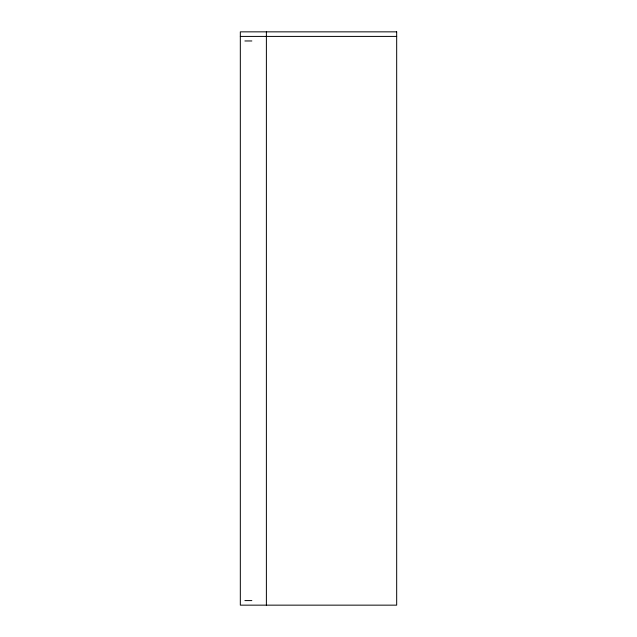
<?xml version="1.0" encoding="UTF-8"?>
<svg xmlns="http://www.w3.org/2000/svg" width="637" height="637" viewBox="0 0 637 637"><rect width="100%" height="100%" fill="white"/><g stroke="black" fill="none" stroke-linecap="round" stroke-linejoin="round"><path stroke-width="0.96" d="M240.324 36.413L396.676 36.413M244.887 40.967L251.846 40.967M244.887 600.587L251.846 600.587M266.385 31.85L266.385 605.15M396.676 31.85L240.324 31.85L240.324 605.15L396.676 605.15L396.676 31.85"/></g></svg>
